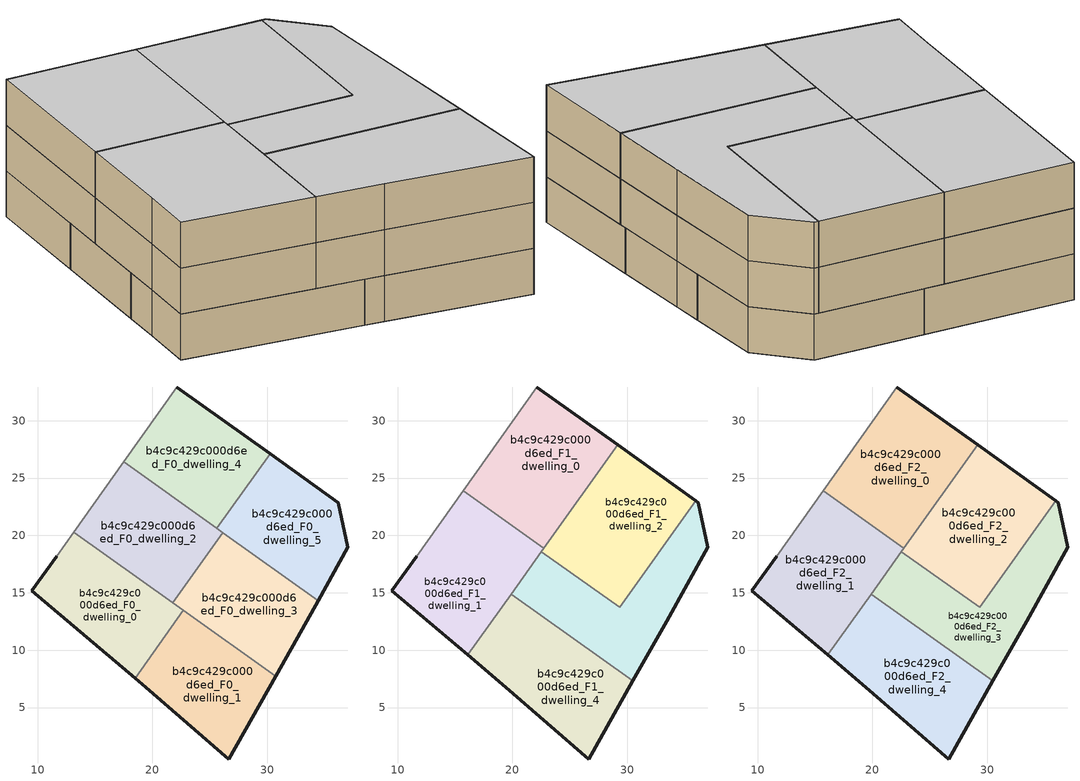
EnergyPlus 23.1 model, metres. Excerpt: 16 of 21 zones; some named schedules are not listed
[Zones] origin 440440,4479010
b4c9c429c000d6ed_F0_dwelling_0
 floor ground (EU_floor_Construction): 18.48,7.56 22.7,13.47 13.16,20.29 11.66,18.17 9.46,15.17 z0
 wall outside (EU_wall_Construction): 18.48,7.56 9.46,15.17 11.66,18.17 z0:3
 wall to b4c9c429c000d6ed_F0_dwelling_1 (EU_wall_Construction): 22.7,13.47 18.48,7.56 z0:3
 wall adiabatic (EU_wall_Construction): 11.66,18.17 13.16,20.29 z0:3
 wall to b4c9c429c000d6ed_F0_dwelling_2 (EU_wall_Construction): 13.16,20.29 21.78,14.13 z0:3
 wall to b4c9c429c000d6ed_F0_dwelling_3 (EU_wall_Construction): 21.78,14.13 22.7,13.47 z0:3
b4c9c429c000d6ed_F0_dwelling_1
 floor ground (EU_floor_Construction): 26.64,0.51 30.73,7.74 22.7,13.47 18.48,7.56 19.43,6.76 z0
 wall outside (EU_wall_Construction): 30.73,7.74 26.64,0.51 19.43,6.76 18.48,7.56 z0:3
 wall to b4c9c429c000d6ed_F0_dwelling_3 (EU_wall_Construction): 22.7,13.47 30.73,7.74 z0:3
b4c9c429c000d6ed_F0_dwelling_2
 floor ground (EU_floor_Construction): 21.78,14.13 26.15,20.25 17.51,26.41 13.16,20.29 z0
 wall to b4c9c429c000d6ed_F0_dwelling_3 (EU_wall_Construction): 26.15,20.25 21.78,14.13 z0:3
 wall adiabatic (EU_wall_Construction): 13.16,20.29 17.51,26.41 z0:3
 wall to b4c9c429c000d6ed_F0_dwelling_4 (EU_wall_Construction): 17.51,26.41 25.61,20.63 z0:3
 wall to b4c9c429c000d6ed_F0_dwelling_5 (EU_wall_Construction): 25.61,20.63 26.15,20.25 z0:3
b4c9c429c000d6ed_F0_dwelling_3
 floor ground (EU_floor_Construction): 30.73,7.74 33.44,12.51 34.45,14.32 26.15,20.25 21.78,14.13 z0
 wall outside (EU_wall_Construction): 34.45,14.32 33.44,12.51 30.73,7.74 z0:3
 wall to b4c9c429c000d6ed_F0_dwelling_5 (EU_wall_Construction): 26.15,20.25 34.45,14.32 z0:3
b4c9c429c000d6ed_F0_dwelling_4
 floor ground (EU_floor_Construction): 25.61,20.63 30.25,27.14 22.14,32.94 17.51,26.41 z0
 wall outside (EU_wall_Construction): 22.14,32.94 30.25,27.14 z0:3
 wall to b4c9c429c000d6ed_F0_dwelling_5 (EU_wall_Construction): 30.25,27.14 25.61,20.63 z0:3
 wall adiabatic (EU_wall_Construction): 17.51,26.41 22.14,32.94 z0:3
b4c9c429c000d6ed_F0_dwelling_5
 floor ground (EU_floor_Construction): 34.45,14.32 37.05,18.96 36.21,22.87 30.25,27.14 25.61,20.63 z0
 wall outside (EU_wall_Construction): 30.25,27.14 36.21,22.87 37.05,18.96 34.45,14.32 z0:3
b4c9c429c000d6ed_F1_dwelling_0
 floor to b4c9c429c000d6ed_F0_dwelling_4 (EU_floor_Construction): 24.53,21.4 29.17,27.91 22.14,32.94 17.51,26.41 z3
 floor to b4c9c429c000d6ed_F0_dwelling_2 (EU_floor_Construction): 22.74,18.9 24.53,21.4 17.51,26.41 15.73,23.9 z3
 wall outside (EU_wall_Construction): 22.14,32.94 29.17,27.91 z3:6
 wall adiabatic (EU_wall_Construction): 15.73,23.9 22.14,32.94 z3:6
 wall to b4c9c429c000d6ed_F1_dwelling_1 (EU_wall_Construction): 22.74,18.9 15.73,23.9 z3:6
 wall to b4c9c429c000d6ed_F1_dwelling_2 (EU_wall_Construction): 29.17,27.91 22.74,18.9 z3:6
b4c9c429c000d6ed_F1_dwelling_1
 floor to b4c9c429c000d6ed_F0_dwelling_0 (EU_floor_Construction): 16.09,9.58 20.16,15.29 13.16,20.29 11.66,18.17 9.46,15.17 z3
 floor to b4c9c429c000d6ed_F0_dwelling_2 (EU_floor_Construction): 20.16,15.29 22.74,18.9 15.73,23.9 13.16,20.29 z3
 wall outside (EU_wall_Construction): 16.09,9.58 9.46,15.17 11.66,18.17 z3:6
 wall adiabatic (EU_wall_Construction): 11.66,18.17 15.73,23.9 z3:6
 wall to b4c9c429c000d6ed_F1_dwelling_4 (EU_wall_Construction): 19.88,14.89 16.09,9.58 z3:6
 wall to b4c9c429c000d6ed_F1_dwelling_3 (EU_wall_Construction): 22.53,18.6 19.88,14.89 z3:6
 wall to b4c9c429c000d6ed_F1_dwelling_2 (EU_wall_Construction): 22.74,18.9 22.53,18.6 z3:6
b4c9c429c000d6ed_F1_dwelling_2
 floor to b4c9c429c000d6ed_F0_dwelling_5 (EU_floor_Construction): 31.34,16.54 35.97,23.04 30.25,27.14 25.61,20.63 z3
 floor to b4c9c429c000d6ed_F0_dwelling_4 (EU_floor_Construction): 25.61,20.63 30.25,27.14 29.17,27.91 24.53,21.4 z3
 floor to b4c9c429c000d6ed_F0_dwelling_3 (EU_floor_Construction): 29.34,13.74 31.34,16.54 26.15,20.25 24.15,17.44 z3
 floor to b4c9c429c000d6ed_F0_dwelling_2 (EU_floor_Construction): 24.15,17.44 26.15,20.25 24.53,21.4 22.53,18.6 z3
 wall outside (EU_wall_Construction): 29.17,27.91 35.97,23.04 z3:6
 wall to b4c9c429c000d6ed_F1_dwelling_3 (EU_wall_Construction): 35.97,23.04 29.34,13.74 22.53,18.6 z3:6
b4c9c429c000d6ed_F1_dwelling_3
 floor to b4c9c429c000d6ed_F0_dwelling_2 (EU_floor_Construction): 21.78,14.13 24.15,17.44 22.53,18.6 20.16,15.29 z3
 floor to b4c9c429c000d6ed_F0_dwelling_3 (EU_floor_Construction): 30.73,7.74 33.44,12.51 34.45,14.32 31.34,16.54 29.34,13.74 24.15,17.44 21.78,14.13 z3
 floor to b4c9c429c000d6ed_F0_dwelling_1 (EU_floor_Construction): 30.49,7.32 30.73,7.74 22.7,13.47 22.42,13.08 z3
 floor to b4c9c429c000d6ed_F0_dwelling_5 (EU_floor_Construction): 34.45,14.32 37.05,18.96 36.21,22.87 35.97,23.04 31.34,16.54 z3
 floor to b4c9c429c000d6ed_F0_dwelling_0 (EU_floor_Construction): 22.42,13.08 22.7,13.47 20.16,15.29 19.88,14.89 z3
 wall outside (EU_wall_Construction): 35.97,23.04 36.21,22.87 37.05,18.96 33.44,12.51 30.49,7.32 z3:6
 wall to b4c9c429c000d6ed_F1_dwelling_4 (EU_wall_Construction): 30.49,7.32 19.88,14.89 z3:6
b4c9c429c000d6ed_F1_dwelling_4
 floor to b4c9c429c000d6ed_F0_dwelling_1 (EU_floor_Construction): 26.64,0.51 30.49,7.32 22.42,13.08 18.49,7.56 19.43,6.76 z3
 floor to b4c9c429c000d6ed_F0_dwelling_0 (EU_floor_Construction): 18.49,7.56 22.42,13.08 19.88,14.89 16.09,9.58 z3
 wall outside (EU_wall_Construction): 30.49,7.32 26.64,0.51 19.43,6.76 16.09,9.58 z3:6
b4c9c429c000d6ed_F2_dwelling_0
 floor to b4c9c429c000d6ed_F1_dwelling_0 (EU_floor_Construction): 22.74,18.9 29.17,27.91 22.14,32.94 15.73,23.9 z6
 wall outside (EU_wall_Construction): 22.14,32.94 29.17,27.91 z6:9
 wall adiabatic (EU_wall_Construction): 15.73,23.9 22.14,32.94 z6:9
 wall to b4c9c429c000d6ed_F2_dwelling_1 (EU_wall_Construction): 22.74,18.9 15.73,23.9 z6:9
 wall to b4c9c429c000d6ed_F2_dwelling_2 (EU_wall_Construction): 29.17,27.91 22.74,18.9 z6:9
 ceiling to b4c9c429c000d6ed_F3_dwelling_0 (EU_floor_Construction): 29.17,27.91 22.74,18.9 15.73,23.9 22.14,32.94 z9
b4c9c429c000d6ed_F2_dwelling_1
 floor to b4c9c429c000d6ed_F1_dwelling_1 (EU_floor_Construction): 16.09,9.58 22.74,18.9 15.73,23.9 11.66,18.17 9.46,15.17 z6
 wall outside (EU_wall_Construction): 16.09,9.58 9.46,15.17 11.66,18.17 z6:9
 wall adiabatic (EU_wall_Construction): 11.66,18.17 15.73,23.9 z6:9
 wall to b4c9c429c000d6ed_F2_dwelling_4 (EU_wall_Construction): 19.88,14.89 16.09,9.58 z6:9
 wall to b4c9c429c000d6ed_F2_dwelling_3 (EU_wall_Construction): 22.53,18.6 19.88,14.89 z6:9
 wall to b4c9c429c000d6ed_F2_dwelling_2 (EU_wall_Construction): 22.74,18.9 22.53,18.6 z6:9
 ceiling to b4c9c429c000d6ed_F3_dwelling_1 (EU_floor_Construction): 22.74,18.9 16.09,9.58 9.46,15.17 11.66,18.17 15.73,23.9 z9
b4c9c429c000d6ed_F2_dwelling_2
 floor to b4c9c429c000d6ed_F1_dwelling_2 (EU_floor_Construction): 29.34,13.74 35.97,23.04 29.17,27.91 22.53,18.6 z6
 wall outside (EU_wall_Construction): 29.17,27.91 35.97,23.04 z6:9
 wall to b4c9c429c000d6ed_F2_dwelling_3 (EU_wall_Construction): 35.97,23.04 29.34,13.74 22.53,18.6 z6:9
 ceiling to b4c9c429c000d6ed_F3_dwelling_2 (EU_floor_Construction): 35.97,23.04 29.34,13.74 22.53,18.6 29.17,27.91 z9
b4c9c429c000d6ed_F2_dwelling_3
 floor to b4c9c429c000d6ed_F1_dwelling_3 (EU_floor_Construction): 33.44,12.51 37.05,18.96 36.21,22.87 35.97,23.04 29.34,13.74 22.53,18.6 19.88,14.89 30.49,7.32 z6
 wall outside (EU_wall_Construction): 35.97,23.04 36.21,22.87 37.05,18.96 33.44,12.51 30.49,7.32 z6:9
 wall to b4c9c429c000d6ed_F2_dwelling_4 (EU_wall_Construction): 30.49,7.32 19.88,14.89 z6:9
 ceiling to b4c9c429c000d6ed_F3_dwelling_3 (EU_floor_Construction): 36.21,22.87 37.05,18.96 33.44,12.51 30.49,7.32 19.88,14.89 22.53,18.6 29.34,13.74 35.97,23.04 z9
b4c9c429c000d6ed_F2_dwelling_4
 floor to b4c9c429c000d6ed_F1_dwelling_4 (EU_floor_Construction): 26.64,0.51 30.49,7.32 19.88,14.89 16.09,9.58 19.43,6.76 z6
 wall outside (EU_wall_Construction): 30.49,7.32 26.64,0.51 19.43,6.76 16.09,9.58 z6:9
 ceiling to b4c9c429c000d6ed_F3_dwelling_4 (EU_floor_Construction): 30.49,7.32 26.64,0.51 19.43,6.76 16.09,9.58 19.88,14.89 z9
[Building]
EU S2 Campaign: North Axis=0; Terrain=City; Solar Distribution=FullExterior
[Site:Location]
Madrid: Latitude=40.5; Longitude=-3.5; Time Zone=1; Elevation=609
[SizingPeriod:WeatherFileDays]
AnnualSizingPeriod: Begin Month=1; Begin Day of Month=1; End Month=12; End Day of Month=31; Day of Week for Start Day=Monday; Use Weather File Daylight Saving Period=No; Use Weather File Rain and Snow Indicators=No
[MATERIAL]
EU_InternalMass_Material: Roughness=MediumRough; Thickness=0.1; Conductivity=1; Density=1800; Specific Heat=900; Thermal Absorptance=0.9; Solar Absorptance=0.7; Visible Absorptance=0.7
[MATERIAL:NOMASS] Roughness=MediumRough; Thermal Absorptance=0.9; Solar Absorptance=0.7; Visible Absorptance=0.7
Name | Thermal Resistance
EU_wall_NoMass | 0.609216
EU_floor_NoMass | 0.568163
[CONSTRUCTION]
EU_wall_Construction: EU_wall_NoMass
EU_floor_Construction: EU_floor_NoMass
EU_InternalMass_Construction: EU_InternalMass_Material
[ZONE] Type=1; Multiplier=1; Ceiling Height=autocalculate; Floor Area=autocalculate; Part of Total Floor Area=Yes
Name | Volume
b4c9c429c000d6ed_F0_dwelling_0 | 239.024
b4c9c429c000d6ed_F1_dwelling_0; b4c9c429c000d6ed_F2_dwelling_0 | 286.806
b4c9c429c000d6ed_F0_dwelling_1 | 238.991
b4c9c429c000d6ed_F1_dwelling_1; b4c9c429c000d6ed_F2_dwelling_1 | 286.82
b4c9c429c000d6ed_F0_dwelling_2 | 239.014
b4c9c429c000d6ed_F1_dwelling_2; b4c9c429c000d6ed_F2_dwelling_2 | 286.8
b4c9c429c000d6ed_F0_dwelling_3 | 239.019
b4c9c429c000d6ed_F1_dwelling_3; b4c9c429c000d6ed_F2_dwelling_3 | 286.813
b4c9c429c000d6ed_F0_dwelling_4 | 239.012
b4c9c429c000d6ed_F1_dwelling_4; b4c9c429c000d6ed_F2_dwelling_4 | 286.83
b4c9c429c000d6ed_F0_dwelling_5 | 239.001
[INTERNALMASS] Construction=EU_InternalMass_Construction
Name | Zone or ZoneList | Surface Area
b4c9c429c000d6ed_F0_dwelling_0_EU_InternalMass | b4c9c429c000d6ed_F0_dwelling_0 | 79.6747
b4c9c429c000d6ed_F0_dwelling_1_EU_InternalMass | b4c9c429c000d6ed_F0_dwelling_1 | 79.6637
b4c9c429c000d6ed_F0_dwelling_2_EU_InternalMass | b4c9c429c000d6ed_F0_dwelling_2 | 79.6713
b4c9c429c000d6ed_F0_dwelling_3_EU_InternalMass | b4c9c429c000d6ed_F0_dwelling_3 | 79.673
b4c9c429c000d6ed_F0_dwelling_4_EU_InternalMass | b4c9c429c000d6ed_F0_dwelling_4 | 79.6705
b4c9c429c000d6ed_F0_dwelling_5_EU_InternalMass | b4c9c429c000d6ed_F0_dwelling_5 | 79.6669
b4c9c429c000d6ed_F1_dwelling_0_EU_InternalMass | b4c9c429c000d6ed_F1_dwelling_0 | 95.6001
b4c9c429c000d6ed_F1_dwelling_1_EU_InternalMass | b4c9c429c000d6ed_F1_dwelling_1 | 95.6079
b4c9c429c000d6ed_F1_dwelling_2_EU_InternalMass | b4c9c429c000d6ed_F1_dwelling_2 | 95.5997
b4c9c429c000d6ed_F1_dwelling_3_EU_InternalMass | b4c9c429c000d6ed_F1_dwelling_3 | 95.6046
b4c9c429c000d6ed_F1_dwelling_4_EU_InternalMass | b4c9c429c000d6ed_F1_dwelling_4 | 95.6101
b4c9c429c000d6ed_F2_dwelling_0_EU_InternalMass | b4c9c429c000d6ed_F2_dwelling_0 | 95.6001
b4c9c429c000d6ed_F2_dwelling_1_EU_InternalMass | b4c9c429c000d6ed_F2_dwelling_1 | 95.6079
b4c9c429c000d6ed_F2_dwelling_2_EU_InternalMass | b4c9c429c000d6ed_F2_dwelling_2 | 95.5997
b4c9c429c000d6ed_F2_dwelling_3_EU_InternalMass | b4c9c429c000d6ed_F2_dwelling_3 | 95.6046
b4c9c429c000d6ed_F2_dwelling_4_EU_InternalMass | b4c9c429c000d6ed_F2_dwelling_4 | 95.6101
[OTHEREQUIPMENT] Fuel Type=Electricity; Design Level Calculation Method=Watts/Area; Power per Zone Floor Area=1; Fraction Latent=0; Fraction Radiant=0; Fraction Lost=0; Carbon Dioxide Generation Rate=0; EndUse Subcategory=EU_Step8_InternalGains
Name | Zone or ZoneList or Space or SpaceList | Schedule
EU_Step8_InternalGain_b4c9c429c000d6ed_F0_dwelling_0_f000 | b4c9c429c000d6ed_F0_dwelling_0 | EU_Step8_GainSchedule_b4c9c429c000d6ed_F0_dwelling_0_f000
EU_Step8_InternalGain_b4c9c429c000d6ed_F0_dwelling_1_f000 | b4c9c429c000d6ed_F0_dwelling_1 | EU_Step8_GainSchedule_b4c9c429c000d6ed_F0_dwelling_1_f000
EU_Step8_InternalGain_b4c9c429c000d6ed_F0_dwelling_2_f000 | b4c9c429c000d6ed_F0_dwelling_2 | EU_Step8_GainSchedule_b4c9c429c000d6ed_F0_dwelling_2_f000
EU_Step8_InternalGain_b4c9c429c000d6ed_F0_dwelling_3_f000 | b4c9c429c000d6ed_F0_dwelling_3 | EU_Step8_GainSchedule_b4c9c429c000d6ed_F0_dwelling_3_f000
EU_Step8_InternalGain_b4c9c429c000d6ed_F0_dwelling_4_f000 | b4c9c429c000d6ed_F0_dwelling_4 | EU_Step8_GainSchedule_b4c9c429c000d6ed_F0_dwelling_4_f000
EU_Step8_InternalGain_b4c9c429c000d6ed_F0_dwelling_5_f000 | b4c9c429c000d6ed_F0_dwelling_5 | EU_Step8_GainSchedule_b4c9c429c000d6ed_F0_dwelling_5_f000
EU_Step8_InternalGain_b4c9c429c000d6ed_F1_dwelling_0_f000 | b4c9c429c000d6ed_F1_dwelling_0 | EU_Step8_GainSchedule_b4c9c429c000d6ed_F1_dwelling_0_f000
EU_Step8_InternalGain_b4c9c429c000d6ed_F1_dwelling_1_f000 | b4c9c429c000d6ed_F1_dwelling_1 | EU_Step8_GainSchedule_b4c9c429c000d6ed_F1_dwelling_1_f000
EU_Step8_InternalGain_b4c9c429c000d6ed_F1_dwelling_2_f000 | b4c9c429c000d6ed_F1_dwelling_2 | EU_Step8_GainSchedule_b4c9c429c000d6ed_F1_dwelling_2_f000
EU_Step8_InternalGain_b4c9c429c000d6ed_F1_dwelling_3_f000 | b4c9c429c000d6ed_F1_dwelling_3 | EU_Step8_GainSchedule_b4c9c429c000d6ed_F1_dwelling_3_f000
EU_Step8_InternalGain_b4c9c429c000d6ed_F1_dwelling_4_f000 | b4c9c429c000d6ed_F1_dwelling_4 | EU_Step8_GainSchedule_b4c9c429c000d6ed_F1_dwelling_4_f000
EU_Step8_InternalGain_b4c9c429c000d6ed_F2_dwelling_0_f000 | b4c9c429c000d6ed_F2_dwelling_0 | EU_Step8_GainSchedule_b4c9c429c000d6ed_F2_dwelling_0_f000
EU_Step8_InternalGain_b4c9c429c000d6ed_F2_dwelling_1_f000 | b4c9c429c000d6ed_F2_dwelling_1 | EU_Step8_GainSchedule_b4c9c429c000d6ed_F2_dwelling_1_f000
EU_Step8_InternalGain_b4c9c429c000d6ed_F2_dwelling_2_f000 | b4c9c429c000d6ed_F2_dwelling_2 | EU_Step8_GainSchedule_b4c9c429c000d6ed_F2_dwelling_2_f000
EU_Step8_InternalGain_b4c9c429c000d6ed_F2_dwelling_3_f000 | b4c9c429c000d6ed_F2_dwelling_3 | EU_Step8_GainSchedule_b4c9c429c000d6ed_F2_dwelling_3_f000
EU_Step8_InternalGain_b4c9c429c000d6ed_F2_dwelling_4_f000 | b4c9c429c000d6ed_F2_dwelling_4 | EU_Step8_GainSchedule_b4c9c429c000d6ed_F2_dwelling_4_f000
[ZONEVENTILATION:DESIGNFLOWRATE] Schedule=EU_AlwaysOn; Design Flow Rate Calculation Method=AirChanges/Hour; Air Changes per Hour=0.752966; Ventilation Type=Natural; Fan Pressure Rise=0; Fan Total Efficiency=1; Constant Term Coefficient=1; Temperature Term Coefficient=0; Velocity Term Coefficient=0; Velocity Squared Term Coefficient=0; Minimum Indoor Temperature=-100; Maximum Indoor Temperature=100; Delta Temperature=-100; Minimum Outdoor Temperature=-100; Maximum Outdoor Temperature=100; Maximum Wind Speed=40
Name | Zone or ZoneList or Space or SpaceList
EU_ConstantAir_b4c9c429c000d6ed_F0_dwelling_0 | b4c9c429c000d6ed_F0_dwelling_0
EU_ConstantAir_b4c9c429c000d6ed_F0_dwelling_1 | b4c9c429c000d6ed_F0_dwelling_1
EU_ConstantAir_b4c9c429c000d6ed_F0_dwelling_2 | b4c9c429c000d6ed_F0_dwelling_2
EU_ConstantAir_b4c9c429c000d6ed_F0_dwelling_3 | b4c9c429c000d6ed_F0_dwelling_3
EU_ConstantAir_b4c9c429c000d6ed_F0_dwelling_4 | b4c9c429c000d6ed_F0_dwelling_4
EU_ConstantAir_b4c9c429c000d6ed_F0_dwelling_5 | b4c9c429c000d6ed_F0_dwelling_5
EU_ConstantAir_b4c9c429c000d6ed_F1_dwelling_0 | b4c9c429c000d6ed_F1_dwelling_0
EU_ConstantAir_b4c9c429c000d6ed_F1_dwelling_1 | b4c9c429c000d6ed_F1_dwelling_1
EU_ConstantAir_b4c9c429c000d6ed_F1_dwelling_2 | b4c9c429c000d6ed_F1_dwelling_2
EU_ConstantAir_b4c9c429c000d6ed_F1_dwelling_3 | b4c9c429c000d6ed_F1_dwelling_3
EU_ConstantAir_b4c9c429c000d6ed_F1_dwelling_4 | b4c9c429c000d6ed_F1_dwelling_4
EU_ConstantAir_b4c9c429c000d6ed_F2_dwelling_0 | b4c9c429c000d6ed_F2_dwelling_0
EU_ConstantAir_b4c9c429c000d6ed_F2_dwelling_1 | b4c9c429c000d6ed_F2_dwelling_1
EU_ConstantAir_b4c9c429c000d6ed_F2_dwelling_2 | b4c9c429c000d6ed_F2_dwelling_2
EU_ConstantAir_b4c9c429c000d6ed_F2_dwelling_3 | b4c9c429c000d6ed_F2_dwelling_3
EU_ConstantAir_b4c9c429c000d6ed_F2_dwelling_4 | b4c9c429c000d6ed_F2_dwelling_4
[HVACTEMPLATE:THERMOSTAT] Constant Heating Setpoint=20; Constant Cooling Setpoint=50
EU_HeatOnly_b4c9c429c000d6ed_F0_dwelling_0; EU_HeatOnly_b4c9c429c000d6ed_F0_dwelling_1; EU_HeatOnly_b4c9c429c000d6ed_F0_dwelling_2; EU_HeatOnly_b4c9c429c000d6ed_F0_dwelling_3; EU_HeatOnly_b4c9c429c000d6ed_F0_dwelling_4; EU_HeatOnly_b4c9c429c000d6ed_F0_dwelling_5; EU_HeatOnly_b4c9c429c000d6ed_F1_dwelling_0; EU_HeatOnly_b4c9c429c000d6ed_F1_dwelling_1; EU_HeatOnly_b4c9c429c000d6ed_F1_dwelling_2; EU_HeatOnly_b4c9c429c000d6ed_F1_dwelling_3; EU_HeatOnly_b4c9c429c000d6ed_F1_dwelling_4; EU_HeatOnly_b4c9c429c000d6ed_F2_dwelling_0; EU_HeatOnly_b4c9c429c000d6ed_F2_dwelling_1; EU_HeatOnly_b4c9c429c000d6ed_F2_dwelling_2; EU_HeatOnly_b4c9c429c000d6ed_F2_dwelling_3; EU_HeatOnly_b4c9c429c000d6ed_F2_dwelling_4; EU_HeatOnly_b4c9c429c000d6ed_F3_dwelling_0; EU_HeatOnly_b4c9c429c000d6ed_F3_dwelling_1; EU_HeatOnly_b4c9c429c000d6ed_F3_dwelling_2; EU_HeatOnly_b4c9c429c000d6ed_F3_dwelling_3; EU_HeatOnly_b4c9c429c000d6ed_F3_dwelling_4
[HVACTEMPLATE:ZONE:IDEALLOADSAIRSYSTEM] System Availability Schedule=EU_AlwaysOn; Maximum Heating Supply Air Temperature=50; Minimum Cooling Supply Air Temperature=13; Maximum Heating Supply Air Humidity Ratio=0.0156; Minimum Cooling Supply Air Humidity Ratio=0.0077; Heating Limit=NoLimit; Cooling Limit=NoLimit; Heating Availability Schedule=EU_AlwaysOn; Cooling Availability Schedule=EU_CoolingOff; Dehumidification Control Type=ConstantSensibleHeatRatio; Cooling Sensible Heat Ratio=0.7; Dehumidification Setpoint=60; Humidification Control Type=None; Humidification Setpoint=30; Outdoor Air Method=None; Outdoor Air Flow Rate per Person=0.00944; Outdoor Air Flow Rate per Zone Floor Area=0; Outdoor Air Flow Rate per Zone=0; Demand Controlled Ventilation Type=None; Outdoor Air Economizer Type=NoEconomizer; Heat Recovery Type=None; Sensible Heat Recovery Effectiveness=0.7; Latent Heat Recovery Effectiveness=0.65
Name | Template Thermostat
b4c9c429c000d6ed_F0_dwelling_0 | EU_HeatOnly_b4c9c429c000d6ed_F0_dwelling_0
b4c9c429c000d6ed_F0_dwelling_1 | EU_HeatOnly_b4c9c429c000d6ed_F0_dwelling_1
